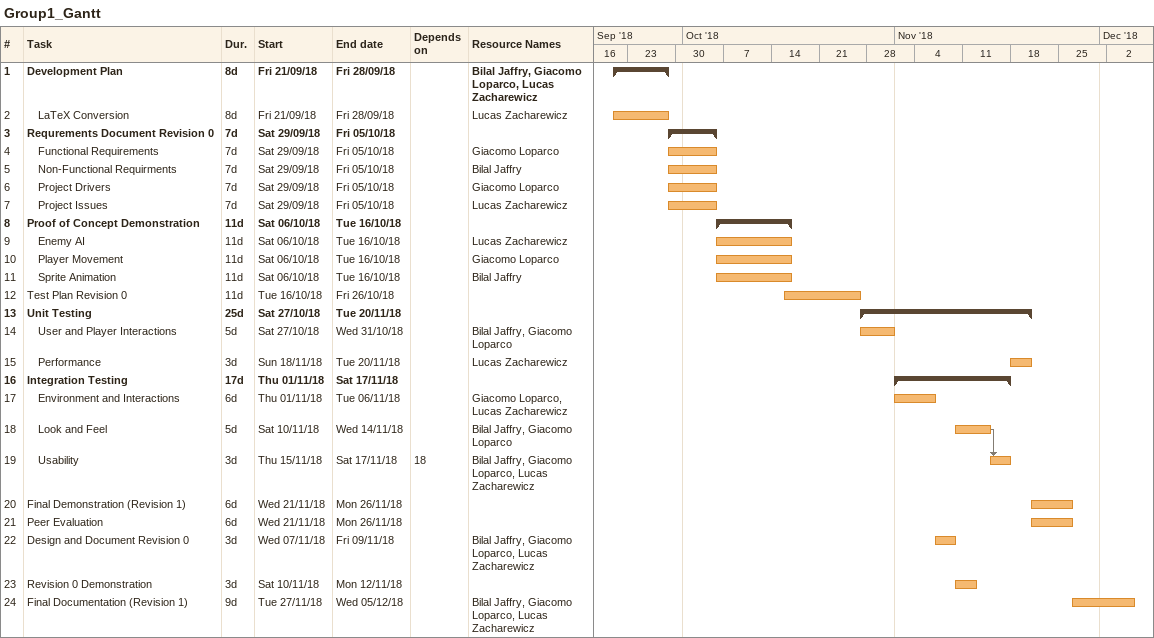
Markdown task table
Group1_Gantt

| ID | Level | Task | Duration | Start | Finish | Predecessors | Resources |
|---|---|---|---|---|---|---|---|
| 1 | 1 | **Development Plan** | 8d | 2018-09-21 | 2018-09-28 |  | Bilal Jaffry, Giacomo Loparco, Lucas Zacharewicz |
| 2 | 2 | LaTeX Conversion | 8d | 2018-09-21 | 2018-09-28 |  | Lucas Zacharewicz |
| 3 | 1 | **Requrements Document Revision 0** | 7d | 2018-09-29 | 2018-10-05 |  |  |
| 4 | 2 | Functional Requirements | 7d | 2018-09-29 | 2018-10-05 |  | Giacomo Loparco |
| 5 | 2 | Non-Functional Requirments | 7d | 2018-09-29 | 2018-10-05 |  | Bilal Jaffry |
| 6 | 2 | Project Drivers | 7d | 2018-09-29 | 2018-10-05 |  | Giacomo Loparco |
| 7 | 2 | Project Issues | 7d | 2018-09-29 | 2018-10-05 |  | Lucas Zacharewicz |
| 8 | 1 | **Proof of Concept Demonstration** | 11d | 2018-10-06 | 2018-10-16 |  |  |
| 9 | 2 | Enemy AI | 11d | 2018-10-06 | 2018-10-16 |  | Lucas Zacharewicz |
| 10 | 2 | Player Movement | 11d | 2018-10-06 | 2018-10-16 |  | Giacomo Loparco |
| 11 | 2 | Sprite Animation | 11d | 2018-10-06 | 2018-10-16 |  | Bilal Jaffry |
| 12 | 1 | Test Plan Revision 0 | 11d | 2018-10-16 | 2018-10-26 |  |  |
| 13 | 1 | **Unit Testing** | 25d | 2018-10-27 | 2018-11-20 |  |  |
| 14 | 2 | User and Player Interactions | 5d | 2018-10-27 | 2018-10-31 |  | Bilal Jaffry, Giacomo Loparco |
| 15 | 2 | Performance | 3d | 2018-11-18 | 2018-11-20 |  | Lucas Zacharewicz |
| 16 | 1 | **Integration Testing** | 17d | 2018-11-01 | 2018-11-17 |  |  |
| 17 | 2 | Environment and Interactions | 6d | 2018-11-01 | 2018-11-06 |  | Giacomo Loparco, Lucas Zacharewicz |
| 18 | 2 | Look and Feel | 5d | 2018-11-10 | 2018-11-14 |  | Bilal Jaffry, Giacomo Loparco |
| 19 | 2 | Usability | 3d | 2018-11-15 | 2018-11-17 | 18 | Bilal Jaffry, Giacomo Loparco, Lucas Zacharewicz |
| 20 | 1 | Final Demonstration (Revision 1) | 6d | 2018-11-21 | 2018-11-26 |  |  |
| 21 | 1 | Peer Evaluation | 6d | 2018-11-21 | 2018-11-26 |  |  |
| 22 | 1 | Design and Document Revision 0 | 3d | 2018-11-07 | 2018-11-09 |  | Bilal Jaffry, Giacomo Loparco, Lucas Zacharewicz |
| 23 | 1 | Revision 0 Demonstration | 3d | 2018-11-10 | 2018-11-12 |  |  |
| 24 | 1 | Final Documentation (Revision 1) | 9d | 2018-11-27 | 2018-12-05 |  | Bilal Jaffry, Giacomo Loparco, Lucas Zacharewicz |
